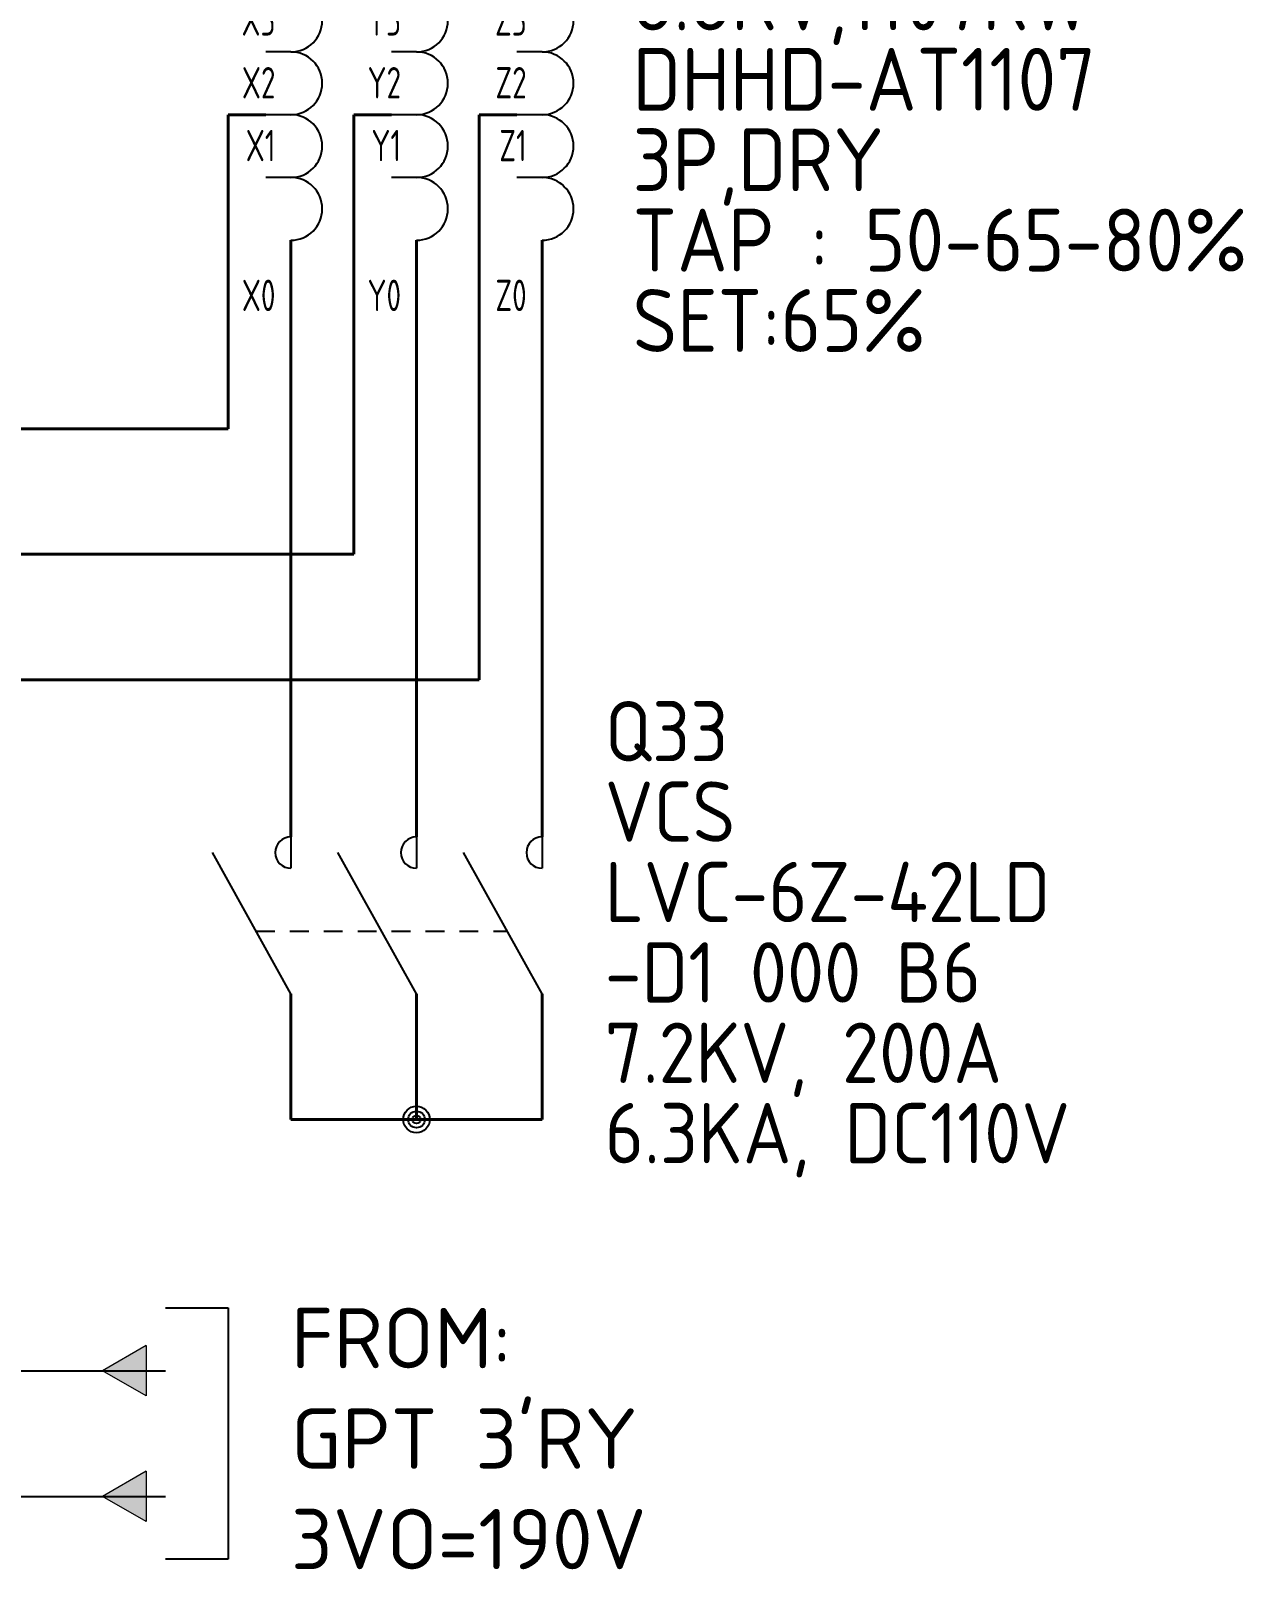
# Model space of a CAD drawing. Header units: millimetres. Extents: x 0 to 556, y 1 to 306.
# Drawn here: x 164.6 to 212.9, y 84.6 to 145.8 of the extents above; entities that cross this region are included whole.
import ezdxf
from ezdxf.enums import TextEntityAlignment as Align

# ---------------------------------------------------------------- set-up
doc = ezdxf.new("R2010")
doc.units = ezdxf.units.MM
doc.linetypes.add('JIS_02_0.7', pattern=[1.35, 0.75, -0.6])
doc.layers.add('BUS&POWER CABLE', color=2, linetype='Continuous', lineweight=40)
for name, color, linetype in [('MISC', 7, 'Continuous'), ('SYMS', 7, 'Continuous'), ('TAGS', 7, 'Continuous'), ('TERMS', 7, 'Continuous'), ('WIRE(DEFAULT)', 7, 'Continuous')]:
    doc.layers.add(name, color=color, linetype=linetype)
doc.styles.get("Standard").update_dxf_attribs({"font": 'txt.shx', "height": 2.4, "bigfont": 'whgtxt.shx'})
doc.styles.add('WD', font='ISOCP2.shx')
doc.styles.add('WD_IEC', font='ISOCP2.shx', dxfattribs={"width": 1.1, "height": 2.4, "bigfont": 'whgtxt.shx'})

# ---------------------------------------------------------------- blocks, each defined once
blk = doc.blocks.new('HONF1N')
blk.add_hatch(color=256).paths.add_polyline_path([(0.768, 1), (0.768, -1), (2.5, 0)])
at = {"lineweight": 0, "flags": 128}
for points in [[(0.768, 1), (2.5, 0)], [(0.768, 1), (0.768, -1), (2.5, 0)]]:
    blk.add_lwpolyline(points, dxfattribs=at)
at = {"flags": 128}
blk.add_lwpolyline([(0.768, 0), (0, 0)], dxfattribs=at)
at = {"style": 'WD', "flags": 1}
for tag, p in [('X2TERM01', (0.768, 0)), ('X8TERM02', (2.5, 0))]:
    blk.add_attdef(tag, p, '', height=0.08, rotation=90, dxfattribs=at)
blk = doc.blocks.new('VA22_VCST1')
at = {"color": 2, "lineweight": 40}
for p, q in [((-5, 6.25), (-5, 3.75)), ((0, 6.25), (0, 3.75)), ((5, 6.25), (5, 3.75)), ((-5, -2.5), (-5, -6.25)), ((0, -2.5), (0, -6.25)), ((5, -2.5), (5, -6.25))]:
    blk.add_line(p, q, dxfattribs=at)
for p, q in [((-5, 3.75), (-5, 2.5)), ((0, 3.75), (0, 2.5)), ((5, 3.75), (5, 2.5)), ((-5, -2.5), (-8.125, 3.125)), ((0, -2.5), (-3.125, 3.125)), ((5, -2.5), (1.875, 3.125))]:
    blk.add_line(p, q)
at = {"linetype": 'JIS_02_0.7'}
blk.add_line((-6.389, 0), (3.611, 0), dxfattribs=at)
for centre in [(-5, 3.125), (0, 3.125), (5, 3.125)]:
    blk.add_arc(centre, 0.625, 90, 270)
at = {"style": 'WD_IEC'}
for tag, p in [('TAG2', (7.495, 7.957)), ('RATING12', (7.495, 4.757)), ('RATING11', (7.495, 1.557)), ('RATING10', (7.495, -1.643)), ('RATING1', (7.495, -4.843)), ('RATING2', (7.495, -8.043))]:
    blk.add_attdef(tag, text='', height=2.4, dxfattribs=at).set_placement(p, align=Align.MIDDLE_LEFT)
at = {"style": 'WD', "flags": 1}
for tag, p, height in [('X2TERM01', (-5, 6.25), 0.08), ('X2TERM02', (0, 6.25), 0.08), ('X2TERM03', (5, 6.25), 0.08), ('X4LINK', (-6.389, 0), 0.01), ('X1LINK', (3.611, 0), 0.01), ('X8TERM04', (-5, -6.25), 0.08), ('X8TERM05', (0, -6.25), 0.08), ('X8TERM06', (5, -6.25), 0.08)]:
    blk.add_attdef(tag, p, '', height=height, dxfattribs=at)
at = {"style": 'WD_IEC', "flags": 1}
for tag, p in [('INST', (-6.994, -4.03)), ('LOC', (-7.023, -5.331)), ('FAMILY', (-6.898, -6.719)), ('WDTAGALT', (-6.945, -8.069))]:
    blk.add_attdef(tag, text='', height=1, dxfattribs=at).set_placement(p, align=Align.RIGHT)
blk = doc.blocks.new('WDDOT')
for radius in [0.529, 0.33, 0.164]:
    blk.add_circle((0, 0), radius)
blk = doc.blocks.new('VD61_AUTOTRT1')
at = {"color": 2, "lineweight": 40}
for p, q in [((-5, 10), (-5, 5)), ((0, 10), (0, 5)), ((5, 10), (5, 5)), ((-5, -5), (-5, -10)), ((0, -5), (0, -10)), ((5, -5), (5, -10))]:
    blk.add_line(p, q, dxfattribs=at)
for p, q in [((-5, 2.5), (-6, 2.5)), ((0, 2.5), (-1, 2.5)), ((5, 2.5), (4, 2.5)), ((-5, 0), (-6, 0)), ((0, 0), (-1, 0)), ((5, 0), (4, 0)), ((-5, -2.5), (-6, -2.5)), ((0, -2.5), (-1, -2.5)), ((5, -2.5), (4, -2.5))]:
    blk.add_line(p, q)
for centre in [(-5, 3.75), (0, 3.75), (5, 3.75), (-5, 1.25), (0, 1.25), (5, 1.25), (-5, -1.25), (0, -1.25), (5, -1.25), (-5, -3.75), (0, -3.75), (5, -3.75)]:
    blk.add_arc(centre, 1.25, 270, 90)
at = {"style": 'WD_IEC', "flags": 1}
for tag, p in [('INST', (8.936, 10.619)), ('LOC', (8.978, 9.445))]:
    blk.add_attdef(tag, p, '', height=1, dxfattribs=at)
at = {"flags": 1}
for tag, p in [('X2TERM01', (-5, 10)), ('X2TERM06', (0, 10)), ('X2TERM11', (5, 10)), ('X4TERM02', (-6, 2.5)), ('X4TERM07', (-1, 2.5)), ('X4TERM12', (4, 2.5)), ('X4TERM03', (-6, 0)), ('X4TERM08', (-1, 0)), ('X4TERM13', (4, 0)), ('X4TERM04', (-6, -2.5)), ('X4TERM09', (-1, -2.5)), ('X4TERM14', (4, -2.5)), ('X8TERM05', (-5, -10)), ('X8TERM10', (0, -10)), ('X8TERM15', (5, -10))]:
    blk.add_attdef(tag, p, '', height=0.08, dxfattribs=at)
at = {"style": 'WD_IEC'}
for tag, p in [('TAG1', (8.603, 6.445)), ('RATING1', (8.603, 3.357)), ('RATING11', (8.603, 0.157)), ('RATING2', (8.603, -3.043)), ('RATING3', (8.603, -6.243)), ('RATING4', (8.603, -9.443)), ('DESC1', (8.603, -12.643))]:
    blk.add_attdef(tag, p, '', height=2.5, dxfattribs=at)
at = {"style": 'WD_IEC', "width": 0.75}
for tag, p in [('TERM01', (-5.815, 7)), ('TERM06', (-0.815, 7)), ('TERM11', (4.185, 7)), ('TERM02', (-5.615, 3.146)), ('TERM07', (-0.615, 3.146)), ('TERM12', (4.385, 3.146)), ('TERM03', (-5.615, 0.646)), ('TERM08', (-0.615, 0.646)), ('TERM13', (4.385, 0.646)), ('TERM04', (-5.615, -1.854)), ('TERM09', (-0.615, -1.854)), ('TERM14', (4.385, -1.854)), ('TERM05', (-5.615, -7.819)), ('TERM10', (-0.615, -7.819)), ('TERM15', (4.385, -7.819))]:
    blk.add_attdef(tag, text='', height=1.25, dxfattribs=at).set_placement(p, align=Align.RIGHT)
at = {"style": 'WD_IEC', "flags": 1}
for tag, p in [('FAMILY', (-6.918, -10.377)), ('CAT', (-6.918, -11.877)), ('MFG', (-6.868, -13.164)), ('ASSYCODE', (-6.868, -14.533))]:
    blk.add_attdef(tag, text='', height=1, dxfattribs=at).set_placement(p, align=Align.RIGHT)

msp = doc.modelspace()

# ---------------------------------------------------------------- linework, layer by layer
at = {"layer": 'BUS&POWER CABLE'}
for p, q in [((172.5, 142.5), (172.5, 130)), ((172.5, 142.5), (174, 142.5)), ((177.5, 142.5), (177.5, 125)), ((179, 142.5), (177.5, 142.5)), ((182.5, 142.5), (182.5, 120)), ((182.5, 142.5), (184, 142.5)), ((175, 132.5), (175, 116.25)), ((180, 132.5), (180, 116.25)), ((185, 132.5), (185, 116.25)), ((102.5, 130), (172.5, 130)), ((107.5, 125), (177.5, 125)), ((112.5, 120), (182.5, 120)), ((175, 103.75), (175, 102.5)), ((180, 102.5), (180, 103.75)), ((185, 102.5), (185, 103.75)), ((175, 102.5), (180, 102.5)), ((180, 102.5), (185, 102.5))]:
    msp.add_line(p, q, dxfattribs=at)
at = {"layer": 'WIRE(DEFAULT)'}
for p, q in [((170.003, 95), (172.503, 95)), ((172.503, 95), (172.503, 85)), ((157.503, 92.5), (170.003, 92.5)), ((157.503, 87.5), (170.003, 87.5)), ((172.503, 85), (170.003, 85))]:
    msp.add_line(p, q, dxfattribs=at)

# ---------------------------------------------------------------- block references
at = {"layer": 'SYMS'}
ref = msp.add_blockref('VD61_AUTOTRT1', (180, 142.5), dxfattribs=at)
ref.add_attrib('TERM15', 'Z0', dxfattribs={"layer": 'TERMS', "height": 1.25, "style": 'WD_IEC', "width": 0.75}).set_placement((184.385, 134.681), align=Align.RIGHT)
ref.add_attrib('TERM10', 'Y0', dxfattribs={"layer": 'TERMS', "height": 1.25, "style": 'WD_IEC', "width": 0.75}).set_placement((179.385, 134.681), align=Align.RIGHT)
ref.add_attrib('TERM05', 'X0', dxfattribs={"layer": 'TERMS', "height": 1.25, "style": 'WD_IEC', "width": 0.75}).set_placement((174.385, 134.681), align=Align.RIGHT)
ref.add_attrib('TERM14', 'Z1', dxfattribs={"layer": 'TERMS', "height": 1.25, "style": 'WD_IEC', "width": 0.75}).set_placement((184.385, 140.646), align=Align.RIGHT)
ref.add_attrib('TERM09', 'Y1', dxfattribs={"layer": 'TERMS', "height": 1.25, "style": 'WD_IEC', "width": 0.75}).set_placement((179.385, 140.646), align=Align.RIGHT)
ref.add_attrib('TERM04', 'X1', dxfattribs={"layer": 'TERMS', "height": 1.25, "style": 'WD_IEC', "width": 0.75}).set_placement((174.385, 140.646), align=Align.RIGHT)
ref.add_attrib('TERM08', 'Y2', dxfattribs={"layer": 'TERMS', "height": 1.25, "style": 'WD_IEC', "width": 0.75}).set_placement((179.385, 143.146), align=Align.RIGHT)
ref.add_attrib('TERM03', 'X2', dxfattribs={"layer": 'TERMS', "height": 1.25, "style": 'WD_IEC', "width": 0.75}).set_placement((174.385, 143.146), align=Align.RIGHT)
ref.add_attrib('TERM13', 'Z2', dxfattribs={"layer": 'TERMS', "height": 1.25, "style": 'WD_IEC', "width": 0.75}).set_placement((184.385, 143.146), align=Align.RIGHT)
ref.add_attrib('TERM12', 'Z3', dxfattribs={"layer": 'TERMS', "height": 1.25, "style": 'WD_IEC', "width": 0.75}).set_placement((184.385, 145.646), align=Align.RIGHT)
ref.add_attrib('TERM07', 'Y3', dxfattribs={"layer": 'TERMS', "height": 1.25, "style": 'WD_IEC', "width": 0.75}).set_placement((179.385, 145.646), align=Align.RIGHT)
ref.add_attrib('TERM02', 'X3', dxfattribs={"layer": 'TERMS', "height": 1.25, "style": 'WD_IEC', "width": 0.75}).set_placement((174.385, 145.646), align=Align.RIGHT)
ref.add_attrib('TERM01', 'U', dxfattribs={"layer": 'TERMS', "height": 1.25, "style": 'WD_IEC', "width": 0.75}).set_placement((174.185, 149.5), align=Align.RIGHT)
ref.add_attrib('TERM06', 'V', dxfattribs={"layer": 'TERMS', "height": 1.25, "style": 'WD_IEC', "width": 0.75}).set_placement((179.185, 149.5), align=Align.RIGHT)
ref.add_attrib('TERM11', 'W', dxfattribs={"layer": 'TERMS', "height": 1.25, "style": 'WD_IEC', "width": 0.75}).set_placement((184.185, 149.5), align=Align.RIGHT)
ref.add_attrib('RATING4', 'SET:65%', (188.603, 133.057), dxfattribs={"layer": 'MISC', "height": 2.5, "style": 'WD_IEC'})
ref.add_attrib('RATING3', 'TAP : 50-65-80%', (188.603, 136.257), dxfattribs={"layer": 'MISC', "height": 2.5, "style": 'WD_IEC'})
ref.add_attrib('RATING2', '3P,DRY', (188.603, 139.457), dxfattribs={"layer": 'MISC', "height": 2.5, "style": 'WD_IEC'})
ref.add_attrib('RATING11', 'DHHD-AT1107', (188.603, 142.657), dxfattribs={"layer": 'MISC', "height": 2.5, "style": 'WD_IEC'})
ref.add_attrib('RATING1', '6.6KV,1107KW', (188.603, 145.857), dxfattribs={"layer": 'MISC', "height": 2.5, "style": 'WD_IEC'})
ref.add_attrib('TAG1', 'T41', (188.603, 148.945), dxfattribs={"layer": 'TAGS', "height": 2.5, "style": 'WD_IEC'})
ref = msp.add_blockref('VA22_VCST1', (180, 110), dxfattribs=at)
ref.add_attrib('RATING2', '6.3KA, DC110V', dxfattribs={"layer": 'MISC', "height": 2.4, "style": 'WD_IEC'}).set_placement((187.495, 101.957), align=Align.MIDDLE_LEFT)
ref.add_attrib('RATING1', '7.2KV, 200A', dxfattribs={"layer": 'MISC', "height": 2.4, "style": 'WD_IEC'}).set_placement((187.495, 105.157), align=Align.MIDDLE_LEFT)
ref.add_attrib('RATING10', '-D1 000 B6', dxfattribs={"layer": 'MISC', "height": 2.4, "style": 'WD_IEC'}).set_placement((187.495, 108.357), align=Align.MIDDLE_LEFT)
ref.add_attrib('RATING11', 'LVC-6Z-42LD', dxfattribs={"layer": 'MISC', "height": 2.4, "style": 'WD_IEC'}).set_placement((187.495, 111.557), align=Align.MIDDLE_LEFT)
ref.add_attrib('RATING12', 'VCS', dxfattribs={"layer": 'MISC', "height": 2.4, "style": 'WD_IEC'}).set_placement((187.495, 114.757), align=Align.MIDDLE_LEFT)
ref.add_attrib('TAG2', 'Q33', dxfattribs={"layer": 'TAGS', "height": 2.4, "style": 'WD_IEC'}).set_placement((187.495, 117.957), align=Align.MIDDLE_LEFT)
msp.add_blockref('WDDOT', (180, 102.5), dxfattribs=at)
at = {"layer": 'SYMS', "xscale": -1}
for p in [(170.003, 92.5), (170.003, 87.5)]:
    msp.add_blockref('HONF1N', p, dxfattribs=at)

# ---------------------------------------------------------------- texts
at = {"layer": 'WIRE(DEFAULT)', "insert": (175.003, 95), "char_height": 2.4, "width": 21.90846, "attachment_point": 1, "style": 'WD_IEC'}
msp.add_mtext("FROM:\\PGPT 3'RY\\P3VO=190V", dxfattribs=at)

doc.saveas('drawing.dxf')
